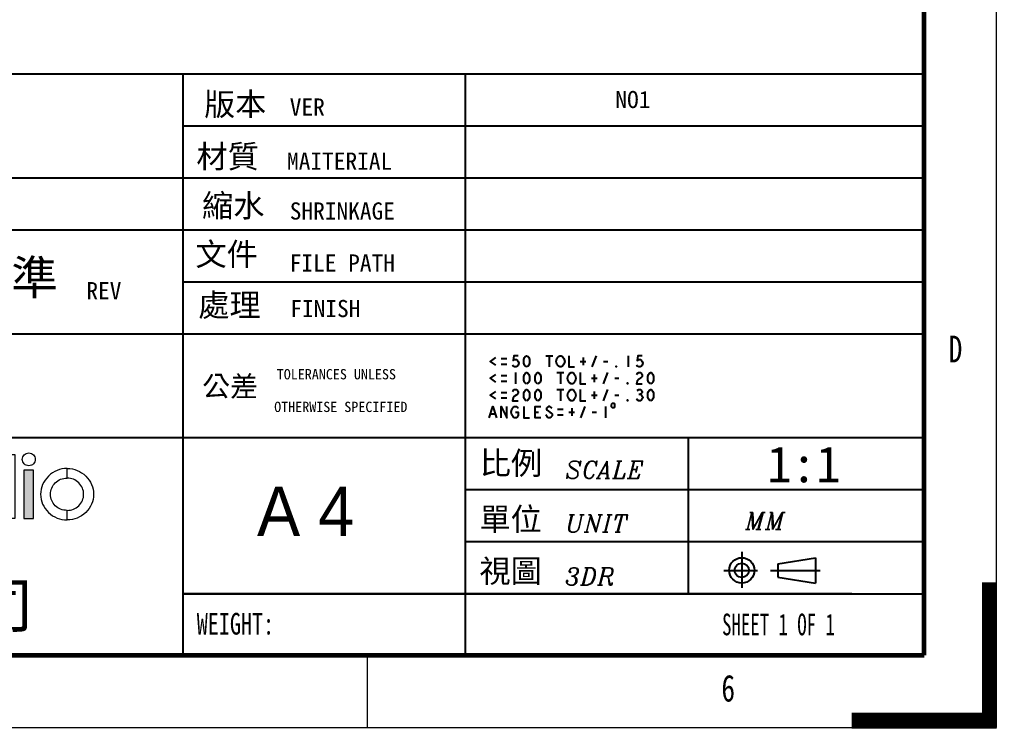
# Model space of a CAD drawing. Header units: millimetres. Extents: x 114 to 401, y 1477 to 1677.
# Drawn here: x 333.1 to 400.7, y 1477.3 to 1526.3 of the extents above; entities that cross this region are included whole.
import ezdxf
from ezdxf.enums import TextEntityAlignment as Align
from ezdxf.lldxf.tags import DXFTag

# ---------------------------------------------------------------- set-up
doc = ezdxf.new("R2010")
doc.units = ezdxf.units.MM
doc.layers.get('0').update_dxf_attribs({"linetype": 'CONTINUOUS'})
doc.layers.add('Draw', color=7, linetype='CONTINUOUS')
doc.layers.add('EFEXPLORER-ENCLOSURE-DXF_FORMAT', color=7, linetype='CONTINUOUS')
doc.styles.add('L', font='PMingLiU.ttf')
doc.styles.add('SLDTEXTSTYLE0', font='TXT', dxfattribs={"width": 0.75})
doc.styles.add('SLDTEXTSTYLE1', font='TXT', dxfattribs={"width": 0.6375})
tags = doc.linetypes.add('DASHED', pattern=[25.72, 12.86, -12.86]).pattern_tags.tags
tags[6:7] = [DXFTag(74, 4), DXFTag(75, 0), DXFTag(340, '0'), DXFTag(46, 0.0), DXFTag(50, 0.0), DXFTag(44, 0.0), DXFTag(45, 0.0)]
tags[4:5] = [DXFTag(74, 4), DXFTag(75, 0), DXFTag(340, '0'), DXFTag(46, 0.0), DXFTag(50, 0.0), DXFTag(44, 0.0), DXFTag(45, 0.0)]

# ---------------------------------------------------------------- blocks, each defined once
blk = doc.blocks.new('block 4')
at = {"layer": 'Draw', "lineweight": 0}
for points, knots in [([(285.7, 386.52), (285.7, 386.52), (285.7, 416.01), (285.7, 416.01), (285.7, 416.01), (281.14, 416.01), (281.14, 416.01), (281.14, 416.01), (281.14, 405.83), (281.14, 405.83), (279.06, 408.16), (276.51, 409.41), (273.5, 409.57), (273.5, 409.57), (273.5, 405.13), (273.5, 405.13), (273.51, 405.13), (273.52, 405.13), (273.53, 405.13), (275.63, 405.13), (277.41, 404.41), (278.88, 402.97), (280.38, 401.49), (281.14, 399.73), (281.14, 397.69), (281.14, 395.64), (280.38, 393.89), (278.88, 392.41), (277.41, 390.97), (275.63, 390.25), (273.53, 390.25), (273.52, 390.25), (273.51, 390.25), (273.5, 390.25), (273.5, 390.25), (273.5, 385.85), (273.5, 385.85), (276.54, 386.01), (279.09, 387.26), (281.14, 389.59), (281.14, 389.59), (281.14, 386.52), (281.14, 386.52), (281.14, 386.52), (285.7, 386.52), (285.7, 386.52), (285.7, 386.52), (285.7, 386.52), (285.7, 386.52)], [0, 0, 0, 0, 1, 1, 1, 2, 2, 2, 3, 3, 3, 4, 4, 4, 5, 5, 5, 6, 6, 6, 7, 7, 7, 8, 8, 8, 9, 9, 9, 10, 10, 10, 11, 11, 11, 12, 12, 12, 13, 13, 13, 14, 14, 14, 15, 15, 15, 16, 16, 16, 16]), ([(178.43, 392.86), (178.43, 395.73), (177.1, 397.66), (174.45, 398.67), (174.45, 398.67), (174.5, 398.67), (174.5, 398.67), (174.29, 398.78), (171.95, 399.26), (167.47, 400.1), (165.23, 400.57), (164.11, 401.38), (164.11, 402.56), (164.11, 403.43), (164.66, 404.1), (165.74, 404.56), (166.61, 404.94), (167.65, 405.13), (168.83, 405.13), (170.02, 405.13), (171.07, 404.94), (171.98, 404.56), (173.03, 404.1), (173.56, 403.28), (173.56, 402.11), (173.56, 402.11), (178.07, 402.11), (178.07, 402.11), (178.07, 404.64), (177.03, 406.57), (174.97, 407.88), (173.19, 409.02), (171.14, 409.59), (168.83, 409.59), (166.53, 409.59), (164.48, 409.02), (162.7, 407.88), (160.63, 406.57), (159.6, 404.79), (159.6, 402.56), (159.6, 399.69), (160.93, 397.74), (163.59, 396.71), (163.8, 396.63), (164.48, 396.47), (165.63, 396.24), (166.79, 396.01), (168.43, 395.69), (170.57, 395.28), (172.8, 394.81), (173.92, 394.01), (173.92, 392.86), (173.92, 391.12), (172.23, 390.25), (168.83, 390.25), (168.13, 390.25), (167.51, 390.29), (166.97, 390.39), (166.43, 390.49), (165.93, 390.61), (165.48, 390.78), (165.48, 390.78), (165.53, 390.78), (165.53, 390.78), (164.34, 391.24), (163.75, 392.08), (163.75, 393.31), (163.75, 393.31), (159.23, 393.31), (159.23, 393.31), (159.23, 390.75), (160.34, 388.8), (162.54, 387.47), (164.43, 386.37), (166.53, 385.83), (168.83, 385.83), (170.06, 385.83), (171.19, 385.96), (172.22, 386.24), (173.25, 386.51), (174.22, 386.92), (175.13, 387.47), (177.33, 388.8), (178.43, 390.6), (178.43, 392.86)], [0, 0, 0, 0, 1, 1, 1, 2, 2, 2, 3, 3, 3, 4, 4, 4, 5, 5, 5, 6, 6, 6, 7, 7, 7, 8, 8, 8, 9, 9, 9, 10, 10, 10, 11, 11, 11, 12, 12, 12, 13, 13, 13, 14, 14, 14, 15, 15, 15, 16, 16, 16, 17, 17, 17, 18, 18, 18, 19, 19, 19, 20, 20, 20, 21, 21, 21, 22, 22, 22, 23, 23, 23, 24, 24, 24, 25, 25, 25, 26, 26, 26, 27, 27, 27, 28, 28, 28, 28]), ([(193.49, 409.59), (193.49, 409.59), (193.49, 405.13), (193.49, 405.13), (191.71, 405.13), (190.13, 404.6), (188.74, 403.54), (187.48, 402.56), (186.64, 401.36), (186.22, 399.94), (186.22, 399.94), (193.49, 399.94), (193.49, 399.94), (193.49, 399.94), (193.49, 395.48), (193.49, 395.48), (193.49, 395.48), (186.22, 395.48), (186.22, 395.48), (186.64, 394.04), (187.48, 392.84), (188.74, 391.88), (190.13, 390.8), (191.71, 390.25), (193.49, 390.25), (193.49, 390.25), (193.49, 385.83), (193.49, 385.83), (190.14, 385.83), (187.28, 387.01), (184.91, 389.34), (182.5, 391.66), (181.29, 394.44), (181.29, 397.69), (181.29, 400.91), (182.5, 403.7), (184.91, 406.08), (187.28, 408.41), (190.14, 409.59), (193.49, 409.59), (193.49, 409.59), (193.49, 409.59), (193.49, 409.59)], [0, 0, 0, 0, 1, 1, 1, 2, 2, 2, 3, 3, 3, 4, 4, 4, 5, 5, 5, 6, 6, 6, 7, 7, 7, 8, 8, 8, 9, 9, 9, 10, 10, 10, 11, 11, 11, 12, 12, 12, 13, 13, 13, 14, 14, 14, 14]), ([(205.68, 397.69), (205.68, 400.96), (204.48, 403.76), (202.06, 406.08), (199.69, 408.42), (196.84, 409.59), (193.51, 409.59), (193.5, 409.59), (193.5, 409.59), (193.49, 409.59), (193.49, 409.59), (193.49, 405.13), (193.49, 405.13), (193.5, 405.13), (193.5, 405.13), (193.51, 405.13), (195.3, 405.13), (196.87, 404.6), (198.23, 403.54), (199.42, 402.64), (200.26, 401.44), (200.75, 399.94), (200.75, 399.94), (193.49, 399.94), (193.49, 399.94), (193.49, 399.94), (193.49, 395.48), (193.49, 395.48), (193.49, 395.48), (205.47, 395.48), (205.47, 395.48), (205.54, 395.94), (205.6, 396.35), (205.63, 396.71), (205.67, 397.06), (205.68, 397.39), (205.68, 397.69), (205.68, 397.69), (205.68, 397.69), (205.68, 397.69)], [0, 0, 0, 0, 1, 1, 1, 2, 2, 2, 3, 3, 3, 4, 4, 4, 5, 5, 5, 6, 6, 6, 7, 7, 7, 8, 8, 8, 9, 9, 9, 10, 10, 10, 11, 11, 11, 12, 12, 12, 13, 13, 13, 13]), ([(220.16, 409.59), (220.16, 409.59), (220.16, 405.13), (220.16, 405.13), (218.38, 405.13), (216.8, 404.6), (215.41, 403.54), (214.15, 402.56), (213.31, 401.36), (212.89, 399.94), (212.89, 399.94), (220.16, 399.94), (220.16, 399.94), (220.16, 399.94), (220.16, 395.48), (220.16, 395.48), (220.16, 395.48), (212.89, 395.48), (212.89, 395.48), (213.31, 394.04), (214.15, 392.84), (215.41, 391.88), (216.8, 390.8), (218.38, 390.25), (220.16, 390.25), (220.16, 390.25), (220.16, 385.83), (220.16, 385.83), (216.81, 385.83), (213.95, 387.01), (211.58, 389.34), (209.17, 391.66), (207.96, 394.44), (207.96, 397.69), (207.96, 400.91), (209.17, 403.7), (211.58, 406.08), (213.95, 408.41), (216.81, 409.59), (220.16, 409.59), (220.16, 409.59), (220.16, 409.59), (220.16, 409.59)], [0, 0, 0, 0, 1, 1, 1, 2, 2, 2, 3, 3, 3, 4, 4, 4, 5, 5, 5, 6, 6, 6, 7, 7, 7, 8, 8, 8, 9, 9, 9, 10, 10, 10, 11, 11, 11, 12, 12, 12, 13, 13, 13, 14, 14, 14, 14]), ([(232.35, 397.69), (232.35, 400.96), (231.15, 403.76), (228.73, 406.08), (226.36, 408.42), (223.51, 409.59), (220.18, 409.59), (220.17, 409.59), (220.17, 409.59), (220.16, 409.59), (220.16, 409.59), (220.16, 405.13), (220.16, 405.13), (220.17, 405.13), (220.17, 405.13), (220.18, 405.13), (221.97, 405.13), (223.54, 404.6), (224.91, 403.54), (226.09, 402.64), (226.93, 401.44), (227.42, 399.94), (227.42, 399.94), (220.16, 399.94), (220.16, 399.94), (220.16, 399.94), (220.16, 395.48), (220.16, 395.48), (220.16, 395.48), (232.15, 395.48), (232.15, 395.48), (232.21, 395.94), (232.27, 396.35), (232.3, 396.71), (232.34, 397.06), (232.35, 397.39), (232.35, 397.69), (232.35, 397.69), (232.35, 397.69), (232.35, 397.69)], [0, 0, 0, 0, 1, 1, 1, 2, 2, 2, 3, 3, 3, 4, 4, 4, 5, 5, 5, 6, 6, 6, 7, 7, 7, 8, 8, 8, 9, 9, 9, 10, 10, 10, 11, 11, 11, 12, 12, 12, 13, 13, 13, 13]), ([(246.83, 409.59), (246.83, 409.59), (246.83, 405.13), (246.83, 405.13), (245.06, 405.13), (243.48, 404.6), (242.08, 403.54), (240.82, 402.56), (239.98, 401.36), (239.56, 399.94), (239.56, 399.94), (246.83, 399.94), (246.83, 399.94), (246.83, 399.94), (246.83, 395.48), (246.83, 395.48), (246.83, 395.48), (239.56, 395.48), (239.56, 395.48), (239.98, 394.04), (240.82, 392.84), (242.08, 391.88), (243.48, 390.8), (245.06, 390.25), (246.83, 390.25), (246.83, 390.25), (246.83, 385.83), (246.83, 385.83), (243.48, 385.83), (240.62, 387.01), (238.25, 389.34), (235.84, 391.66), (234.63, 394.44), (234.63, 397.69), (234.63, 400.91), (235.84, 403.7), (238.25, 406.08), (240.62, 408.41), (243.48, 409.59), (246.83, 409.59), (246.83, 409.59), (246.83, 409.59), (246.83, 409.59)], [0, 0, 0, 0, 1, 1, 1, 2, 2, 2, 3, 3, 3, 4, 4, 4, 5, 5, 5, 6, 6, 6, 7, 7, 7, 8, 8, 8, 9, 9, 9, 10, 10, 10, 11, 11, 11, 12, 12, 12, 13, 13, 13, 14, 14, 14, 14]), ([(259.03, 397.69), (259.03, 400.96), (257.82, 403.76), (255.41, 406.08), (253.03, 408.42), (250.18, 409.59), (246.86, 409.59), (246.85, 409.59), (246.84, 409.59), (246.83, 409.59), (246.83, 409.59), (246.83, 405.13), (246.83, 405.13), (246.84, 405.13), (246.85, 405.13), (246.86, 405.13), (248.64, 405.13), (250.21, 404.6), (251.58, 403.54), (252.77, 402.64), (253.61, 401.44), (254.1, 399.94), (254.1, 399.94), (246.83, 399.94), (246.83, 399.94), (246.83, 399.94), (246.83, 395.48), (246.83, 395.48), (246.83, 395.48), (258.82, 395.48), (258.82, 395.48), (258.89, 395.94), (258.94, 396.35), (258.97, 396.71), (259.01, 397.06), (259.03, 397.39), (259.03, 397.69), (259.03, 397.69), (259.03, 397.69), (259.03, 397.69)], [0, 0, 0, 0, 1, 1, 1, 2, 2, 2, 3, 3, 3, 4, 4, 4, 5, 5, 5, 6, 6, 6, 7, 7, 7, 8, 8, 8, 9, 9, 9, 10, 10, 10, 11, 11, 11, 12, 12, 12, 13, 13, 13, 13]), ([(273.5, 409.57), (273.5, 409.57), (273.5, 405.13), (273.5, 405.13), (271.34, 405.13), (269.54, 404.4), (268.07, 402.97), (266.6, 401.52), (265.87, 399.76), (265.87, 397.69), (265.87, 395.59), (266.6, 393.83), (268.07, 392.41), (269.54, 390.97), (271.34, 390.25), (273.5, 390.25), (273.5, 390.25), (273.5, 385.85), (273.5, 385.85), (273.27, 385.84), (273.03, 385.83), (272.79, 385.83), (269.51, 385.83), (266.76, 387.03), (264.56, 389.43), (262.39, 391.72), (261.3, 394.47), (261.3, 397.69), (261.3, 400.91), (262.39, 403.68), (264.56, 405.99), (266.76, 408.39), (269.51, 409.59), (272.79, 409.59), (273.03, 409.59), (273.27, 409.58), (273.5, 409.57), (273.5, 409.57), (273.5, 409.57), (273.5, 409.57)], [0, 0, 0, 0, 1, 1, 1, 2, 2, 2, 3, 3, 3, 4, 4, 4, 5, 5, 5, 6, 6, 6, 7, 7, 7, 8, 8, 8, 9, 9, 9, 10, 10, 10, 11, 11, 11, 12, 12, 12, 13, 13, 13, 13]), ([(193.49, 385.83), (193.49, 385.83), (193.49, 385.83), (193.49, 385.83), (193.5, 385.83), (193.5, 385.83), (193.51, 385.83), (195.4, 385.83), (197.22, 386.27), (198.97, 387.16), (200.72, 388.04), (202.22, 389.28), (203.48, 390.86), (203.48, 390.86), (199.6, 393.27), (199.6, 393.27), (198.79, 392.26), (197.87, 391.51), (196.82, 391), (195.77, 390.5), (194.67, 390.25), (193.51, 390.25), (193.5, 390.25), (193.5, 390.25), (193.49, 390.25), (193.49, 390.25), (193.49, 385.83), (193.49, 385.83), (193.49, 385.83), (193.49, 385.83), (193.49, 385.83)], [0, 0, 0, 0, 1, 1, 1, 2, 2, 2, 3, 3, 3, 4, 4, 4, 5, 5, 5, 6, 6, 6, 7, 7, 7, 8, 8, 8, 9, 9, 9, 10, 10, 10, 10]), ([(220.16, 385.83), (220.16, 385.83), (220.16, 385.83), (220.16, 385.83), (220.17, 385.83), (220.17, 385.83), (220.18, 385.83), (222.07, 385.83), (223.89, 386.27), (225.64, 387.16), (227.39, 388.04), (228.89, 389.28), (230.15, 390.86), (230.15, 390.86), (226.27, 393.27), (226.27, 393.27), (225.47, 392.26), (224.54, 391.51), (223.49, 391), (222.44, 390.5), (221.34, 390.25), (220.18, 390.25), (220.17, 390.25), (220.17, 390.25), (220.16, 390.25), (220.16, 390.25), (220.16, 385.83), (220.16, 385.83), (220.16, 385.83), (220.16, 385.83), (220.16, 385.83)], [0, 0, 0, 0, 1, 1, 1, 2, 2, 2, 3, 3, 3, 4, 4, 4, 5, 5, 5, 6, 6, 6, 7, 7, 7, 8, 8, 8, 9, 9, 9, 10, 10, 10, 10]), ([(246.83, 385.83), (246.83, 385.83), (246.83, 385.83), (246.83, 385.83), (246.84, 385.83), (246.85, 385.83), (246.86, 385.83), (248.75, 385.83), (250.56, 386.27), (252.31, 387.16), (254.06, 388.04), (255.56, 389.28), (256.82, 390.86), (256.82, 390.86), (252.94, 393.27), (252.94, 393.27), (252.14, 392.26), (251.21, 391.51), (250.16, 391), (249.11, 390.5), (248.01, 390.25), (246.86, 390.25), (246.85, 390.25), (246.84, 390.25), (246.83, 390.25), (246.83, 390.25), (246.83, 385.83), (246.83, 385.83), (246.83, 385.83), (246.83, 385.83), (246.83, 385.83)], [0, 0, 0, 0, 1, 1, 1, 2, 2, 2, 3, 3, 3, 4, 4, 4, 5, 5, 5, 6, 6, 6, 7, 7, 7, 8, 8, 8, 9, 9, 9, 10, 10, 10, 10])]:
    blk.add_open_spline(points, degree=3, knots=knots, dxfattribs=at)
blk = doc.blocks.new('block 5')
at = {"layer": 'Draw'}
h = blk.add_hatch(color=252, dxfattribs=at)
h.dxf.hatch_style = 2
h.paths.add_polyline_path([(332.14, 404.44), (332.14, 408.86), (327.73, 408.86), (327.73, 413.89), (323.17, 413.89), (323.17, 408.86), (318.76, 408.86), (318.76, 404.44), (323.17, 404.44), (323.17, 385.87), (327.73, 385.87), (327.73, 404.44)])
h = blk.add_hatch(color=252, dxfattribs=at)
h.dxf.hatch_style = 2
h.paths.add_polyline_path([(390.8, 386.52), (390.8, 408.86), (386.29, 408.86), (386.29, 386.52)])
at = {"layer": 'Draw', "lineweight": 0}
for points in [[(332.14, 404.44), (332.14, 408.86), (327.73, 408.86), (327.73, 413.89), (323.17, 413.89), (323.17, 408.86), (318.76, 408.86), (318.76, 404.44), (323.17, 404.44), (323.17, 385.87), (327.73, 385.87), (327.73, 404.44), (332.14, 404.44)], [(390.8, 386.52), (390.8, 408.86), (386.29, 408.86), (386.29, 386.52), (390.8, 386.52)]]:
    blk.add_lwpolyline(points, dxfattribs=at)
for points, knots in [([(382.18, 386.52), (382.18, 386.52), (382.18, 416.01), (382.18, 416.01), (382.18, 416.01), (377.61, 416.01), (377.61, 416.01), (377.61, 416.01), (377.61, 405.83), (377.61, 405.83), (375.53, 408.16), (372.99, 409.41), (369.98, 409.57), (369.98, 409.57), (369.98, 405.13), (369.98, 405.13), (369.99, 405.13), (370, 405.13), (370, 405.13), (372.1, 405.13), (373.89, 404.41), (375.36, 402.97), (376.86, 401.49), (377.61, 399.73), (377.61, 397.69), (377.61, 395.64), (376.86, 393.89), (375.36, 392.41), (373.89, 390.97), (372.1, 390.25), (370, 390.25), (370, 390.25), (369.99, 390.25), (369.98, 390.25), (369.98, 390.25), (369.98, 385.85), (369.98, 385.85), (373.02, 386.01), (375.57, 387.26), (377.61, 389.59), (377.61, 389.59), (377.61, 386.52), (377.61, 386.52), (377.61, 386.52), (382.18, 386.52), (382.18, 386.52), (382.18, 386.52), (382.18, 386.52), (382.18, 386.52)], [0, 0, 0, 0, 1, 1, 1, 2, 2, 2, 3, 3, 3, 4, 4, 4, 5, 5, 5, 6, 6, 6, 7, 7, 7, 8, 8, 8, 9, 9, 9, 10, 10, 10, 11, 11, 11, 12, 12, 12, 13, 13, 13, 14, 14, 14, 15, 15, 15, 16, 16, 16, 16]), ([(391.54, 413.81), (391.54, 414.62), (391.25, 415.32), (390.7, 415.89), (390.14, 416.46), (389.42, 416.75), (388.55, 416.75), (387.71, 416.75), (387, 416.46), (386.42, 415.89), (385.85, 415.32), (385.56, 414.62), (385.56, 413.81), (385.56, 412.99), (385.85, 412.29), (386.42, 411.72), (387, 411.15), (387.71, 410.86), (388.55, 410.86), (389.42, 410.86), (390.14, 411.15), (390.7, 411.72), (391.25, 412.29), (391.54, 412.99), (391.54, 413.81)], [0, 0, 0, 0, 1, 1, 1, 2, 2, 2, 3, 3, 3, 4, 4, 4, 5, 5, 5, 6, 6, 6, 7, 7, 7, 8, 8, 8, 8]), ([(316.27, 392.86), (316.27, 395.73), (314.94, 397.66), (312.29, 398.67), (312.29, 398.67), (312.34, 398.67), (312.34, 398.67), (312.13, 398.78), (309.79, 399.26), (305.31, 400.1), (303.07, 400.57), (301.95, 401.38), (301.95, 402.56), (301.95, 403.43), (302.49, 404.1), (303.58, 404.56), (304.45, 404.94), (305.48, 405.13), (306.67, 405.13), (307.86, 405.13), (308.91, 404.94), (309.82, 404.56), (310.87, 404.1), (311.39, 403.28), (311.39, 402.11), (311.39, 402.11), (315.9, 402.11), (315.9, 402.11), (315.9, 404.64), (314.87, 406.57), (312.81, 407.88), (311.03, 409.02), (308.98, 409.59), (306.67, 409.59), (304.36, 409.59), (302.32, 409.02), (300.54, 407.88), (298.47, 406.57), (297.44, 404.79), (297.44, 402.56), (297.44, 399.69), (298.77, 397.74), (301.43, 396.71), (301.64, 396.63), (302.32, 396.47), (303.47, 396.24), (304.62, 396.01), (306.27, 395.69), (308.4, 395.28), (310.64, 394.81), (311.76, 394.01), (311.76, 392.86), (311.76, 391.12), (310.07, 390.25), (306.67, 390.25), (305.97, 390.25), (305.35, 390.29), (304.81, 390.39), (304.27, 390.49), (303.77, 390.61), (303.32, 390.78), (303.32, 390.78), (303.37, 390.78), (303.37, 390.78), (302.18, 391.24), (301.59, 392.08), (301.59, 393.31), (301.59, 393.31), (297.07, 393.31), (297.07, 393.31), (297.07, 390.75), (298.17, 388.8), (300.38, 387.47), (302.27, 386.37), (304.36, 385.83), (306.67, 385.83), (307.9, 385.83), (309.03, 385.96), (310.06, 386.24), (311.09, 386.51), (312.06, 386.92), (312.97, 387.47), (315.17, 388.8), (316.27, 390.6), (316.27, 392.86)], [0, 0, 0, 0, 1, 1, 1, 2, 2, 2, 3, 3, 3, 4, 4, 4, 5, 5, 5, 6, 6, 6, 7, 7, 7, 8, 8, 8, 9, 9, 9, 10, 10, 10, 11, 11, 11, 12, 12, 12, 13, 13, 13, 14, 14, 14, 15, 15, 15, 16, 16, 16, 17, 17, 17, 18, 18, 18, 19, 19, 19, 20, 20, 20, 21, 21, 21, 22, 22, 22, 23, 23, 23, 24, 24, 24, 25, 25, 25, 26, 26, 26, 27, 27, 27, 28, 28, 28, 28]), ([(354.56, 386.52), (354.56, 386.52), (354.56, 408.86), (354.56, 408.86), (354.56, 408.86), (350.05, 408.86), (350.05, 408.86), (350.05, 408.86), (350.05, 395.56), (350.05, 395.56), (350.05, 394.12), (349.52, 392.86), (348.48, 391.8), (347.95, 391.31), (347.36, 390.93), (346.72, 390.65), (346.07, 390.38), (345.36, 390.25), (344.59, 390.25), (343.09, 390.25), (341.81, 390.76), (340.76, 391.8), (339.68, 392.86), (339.14, 394.12), (339.14, 395.56), (339.14, 395.56), (339.14, 408.86), (339.14, 408.86), (339.14, 408.86), (334.63, 408.86), (334.63, 408.86), (334.63, 408.86), (334.63, 395.56), (334.63, 395.56), (334.63, 392.97), (335.48, 390.72), (337.2, 388.81), (338.98, 386.82), (341.2, 385.83), (343.86, 385.83), (346.24, 385.83), (348.3, 386.65), (350.05, 388.28), (350.05, 388.28), (350.05, 386.52), (350.05, 386.52), (350.05, 386.52), (354.56, 386.52), (354.56, 386.52)], [0, 0, 0, 0, 1, 1, 1, 2, 2, 2, 3, 3, 3, 4, 4, 4, 5, 5, 5, 6, 6, 6, 7, 7, 7, 8, 8, 8, 9, 9, 9, 10, 10, 10, 11, 11, 11, 12, 12, 12, 13, 13, 13, 14, 14, 14, 15, 15, 15, 16, 16, 16, 16]), ([(369.98, 409.57), (369.98, 409.57), (369.98, 405.13), (369.98, 405.13), (367.82, 405.13), (366.01, 404.4), (364.55, 402.97), (363.08, 401.52), (362.35, 399.76), (362.35, 397.69), (362.35, 395.59), (363.08, 393.83), (364.55, 392.41), (366.01, 390.97), (367.82, 390.25), (369.98, 390.25), (369.98, 390.25), (369.98, 385.85), (369.98, 385.85), (369.75, 385.84), (369.51, 385.83), (369.27, 385.83), (365.99, 385.83), (363.24, 387.03), (361.04, 389.43), (358.87, 391.72), (357.78, 394.47), (357.78, 397.69), (357.78, 400.91), (358.87, 403.68), (361.04, 405.99), (363.24, 408.39), (365.99, 409.59), (369.27, 409.59), (369.51, 409.59), (369.75, 409.58), (369.98, 409.57), (369.98, 409.57), (369.98, 409.57), (369.98, 409.57)], [0, 0, 0, 0, 1, 1, 1, 2, 2, 2, 3, 3, 3, 4, 4, 4, 5, 5, 5, 6, 6, 6, 7, 7, 7, 8, 8, 8, 9, 9, 9, 10, 10, 10, 11, 11, 11, 12, 12, 12, 13, 13, 13, 13]), ([(406.22, 409.59), (406.22, 409.59), (406.22, 405.13), (406.22, 405.13), (404.06, 405.13), (402.26, 404.4), (400.79, 402.97), (399.32, 401.52), (398.59, 399.76), (398.59, 397.69), (398.59, 395.59), (399.32, 393.83), (400.79, 392.41), (402.26, 390.97), (404.06, 390.25), (406.22, 390.25), (406.22, 390.25), (406.22, 385.83), (406.22, 385.83), (402.87, 385.83), (400.02, 387.01), (397.65, 389.34), (395.23, 391.66), (394.03, 394.44), (394.03, 397.69), (394.03, 400.91), (395.23, 403.7), (397.65, 406.08), (400.02, 408.41), (402.87, 409.58), (406.22, 409.59), (406.22, 409.59), (406.22, 409.59), (406.22, 409.59)], [0, 0, 0, 0, 1, 1, 1, 2, 2, 2, 3, 3, 3, 4, 4, 4, 5, 5, 5, 6, 6, 6, 7, 7, 7, 8, 8, 8, 9, 9, 9, 10, 10, 10, 11, 11, 11, 11]), ([(418.42, 397.69), (418.42, 400.96), (417.21, 403.76), (414.8, 406.08), (412.42, 408.42), (409.57, 409.59), (406.25, 409.59), (406.24, 409.59), (406.23, 409.59), (406.22, 409.59), (406.22, 409.59), (406.22, 405.13), (406.22, 405.13), (406.23, 405.13), (406.24, 405.13), (406.25, 405.13), (408.34, 405.13), (410.13, 404.41), (411.6, 402.97), (413.1, 401.49), (413.85, 399.73), (413.85, 397.69), (413.85, 395.64), (413.1, 393.89), (411.6, 392.41), (410.13, 390.97), (408.34, 390.25), (406.25, 390.25), (406.24, 390.25), (406.23, 390.25), (406.22, 390.25), (406.22, 390.25), (406.22, 385.83), (406.22, 385.83), (406.23, 385.83), (406.24, 385.83), (406.25, 385.83), (409.57, 385.83), (412.42, 387), (414.8, 389.34), (417.21, 391.64), (418.42, 394.42), (418.42, 397.69), (418.42, 397.69), (418.42, 397.69), (418.42, 397.69)], [0, 0, 0, 0, 1, 1, 1, 2, 2, 2, 3, 3, 3, 4, 4, 4, 5, 5, 5, 6, 6, 6, 7, 7, 7, 8, 8, 8, 9, 9, 9, 10, 10, 10, 11, 11, 11, 12, 12, 12, 13, 13, 13, 14, 14, 14, 15, 15, 15, 15])]:
    blk.add_open_spline(points, degree=3, knots=knots, dxfattribs=at)
blk = doc.blocks.new('block 3')
at = {"layer": 'Draw'}
for name in ['block 4', 'block 5']:
    blk.add_blockref(name, (0, 0), dxfattribs=at)
blk = doc.blocks.new('ASSORTED_DRAFT5')
at = {"color": 18, "linetype": 'Continuous'}
for p, q in [((296, 9.98988), (297, 9.98988)), ((296, 9.94755), (297, 9.94755)), ((296, 9.90522), (297, 9.90522)), ((296, 9.86289), (297, 9.86289)), ((296, 9.82056), (297, 9.82056)), ((296, 9.77823), (297, 9.77823)), ((296, 9.7359), (297, 9.7359)), ((296, 9.69357), (297, 9.69357)), ((296, 9.65124), (297, 9.65124)), ((296, 9.60891), (297, 9.60891)), ((296, 9.56658), (297, 9.56658)), ((296, 9.52425), (297, 9.52425)), ((296, 9.48192), (297, 9.48192)), ((296, 9.43959), (297, 9.43959)), ((296, 9.39726), (297, 9.39726)), ((296, 9.35493), (297, 9.35493)), ((296, 9.3126), (297, 9.3126)), ((296, 9.27027), (297, 9.27027)), ((296, 9.22794), (297, 9.22794)), ((296, 9.18561), (297, 9.18561)), ((296, 9.14328), (297, 9.14328)), ((296, 9.10095), (297, 9.10095)), ((296, 9.05862), (297, 9.05862)), ((296, 9.01629), (297, 9.01629)), ((296, 8.97396), (297, 8.97396)), ((296, 8.93163), (297, 8.93163)), ((296, 8.8893), (297, 8.8893)), ((296, 8.84697), (297, 8.84697)), ((296, 8.80464), (297, 8.80464)), ((296, 8.76231), (297, 8.76231)), ((296, 8.71998), (297, 8.71998)), ((296, 8.67765), (297, 8.67765)), ((296, 8.63532), (297, 8.63532)), ((296, 8.59299), (297, 8.59299)), ((296, 8.55066), (297, 8.55066)), ((296, 8.50833), (297, 8.50833)), ((296, 8.466), (297, 8.466)), ((296, 8.42367), (297, 8.42367)), ((296, 8.38134), (297, 8.38134)), ((296, 8.33901), (297, 8.33901)), ((296, 8.29668), (297, 8.29668)), ((296, 8.25435), (297, 8.25435)), ((296, 8.21202), (297, 8.21202)), ((296, 8.16969), (297, 8.16969)), ((296, 8.12736), (297, 8.12736)), ((296, 8.08503), (297, 8.08503)), ((296, 8.0427), (297, 8.0427)), ((296, 8.00037), (297, 8.00037)), ((296, 7.95804), (297, 7.95804)), ((296, 7.91571), (297, 7.91571)), ((296, 7.87338), (297, 7.87338)), ((296, 7.83105), (297, 7.83105)), ((296, 7.78872), (297, 7.78872)), ((296, 7.74639), (297, 7.74639)), ((296, 7.70406), (297, 7.70406)), ((296, 7.66173), (297, 7.66173)), ((296, 7.6194), (297, 7.6194)), ((296, 7.57707), (297, 7.57707)), ((296, 7.53474), (297, 7.53474)), ((296, 7.49241), (297, 7.49241)), ((296, 7.45008), (297, 7.45008)), ((296, 7.40775), (297, 7.40775)), ((296, 7.36542), (297, 7.36542)), ((296, 7.32309), (297, 7.32309)), ((296, 7.28076), (297, 7.28076)), ((296, 7.23843), (297, 7.23843)), ((296, 7.1961), (297, 7.1961)), ((296, 7.15377), (297, 7.15377)), ((296, 7.11144), (297, 7.11144)), ((296, 7.06911), (297, 7.06911)), ((296, 7.02678), (297, 7.02678)), ((296, 6.98445), (297, 6.98445)), ((296, 6.94212), (297, 6.94212)), ((296, 6.89979), (297, 6.89979)), ((296, 6.85746), (297, 6.85746)), ((296, 6.81513), (297, 6.81513)), ((296, 6.7728), (297, 6.7728)), ((296, 6.73047), (297, 6.73047)), ((296, 6.68814), (297, 6.68814)), ((296, 6.64581), (297, 6.64581)), ((296, 6.60348), (297, 6.60348)), ((296, 6.56115), (297, 6.56115)), ((296, 6.51882), (297, 6.51882)), ((296, 6.47649), (297, 6.47649)), ((296, 6.43416), (297, 6.43416)), ((296, 6.39183), (297, 6.39183)), ((296, 6.3495), (297, 6.3495)), ((296, 6.30717), (297, 6.30717)), ((296, 6.26484), (297, 6.26484)), ((296, 6.22251), (297, 6.22251)), ((296, 6.18018), (297, 6.18018)), ((296, 6.13785), (297, 6.13785)), ((296, 6.09552), (297, 6.09552)), ((296, 6.05319), (297, 6.05319)), ((296, 6.01086), (297, 6.01086)), ((296, 5.96853), (297, 5.96853)), ((296, 5.9262), (297, 5.9262)), ((296, 5.88387), (297, 5.88387)), ((296, 5.84154), (297, 5.84154)), ((296, 5.79921), (297, 5.79921)), ((296, 5.75688), (297, 5.75688)), ((296, 5.71455), (297, 5.71455)), ((296, 5.67222), (297, 5.67222)), ((296, 5.62989), (297, 5.62989)), ((296, 5.58756), (297, 5.58756)), ((296, 5.54523), (297, 5.54523)), ((296, 5.5029), (297, 5.5029)), ((296, 5.46057), (297, 5.46057)), ((296, 5.41824), (297, 5.41824)), ((296, 5.37591), (297, 5.37591)), ((296, 5.33358), (297, 5.33358)), ((296, 5.29125), (297, 5.29125)), ((296, 5.24892), (297, 5.24892)), ((296, 5.20659), (297, 5.20659)), ((296, 5.16426), (297, 5.16426)), ((296, 5.12193), (297, 5.12193)), ((296, 5.0796), (297, 5.0796)), ((296, 5.03727), (297, 5.03727)), ((296, 4.99494), (297, 4.99494)), ((296, 4.95261), (297, 4.95261)), ((296, 4.91028), (297, 4.91028)), ((296, 4.86795), (297, 4.86795)), ((296, 4.82562), (297, 4.82562)), ((296, 4.78329), (297, 4.78329)), ((296, 4.74096), (297, 4.74096)), ((296, 4.69863), (297, 4.69863)), ((296, 4.6563), (297, 4.6563)), ((296, 4.61397), (297, 4.61397)), ((296, 4.57164), (297, 4.57164)), ((296, 4.52931), (297, 4.52931)), ((296, 4.48698), (297, 4.48698)), ((296, 4.44465), (297, 4.44465)), ((296, 4.40232), (297, 4.40232)), ((296, 4.35999), (297, 4.35999)), ((296, 4.31766), (297, 4.31766)), ((296, 4.27533), (297, 4.27533)), ((296, 4.233), (297, 4.233)), ((296, 4.19067), (297, 4.19067)), ((296, 4.14834), (297, 4.14834)), ((296, 4.10601), (297, 4.10601)), ((296, 4.06368), (297, 4.06368)), ((296, 4.02135), (297, 4.02135)), ((296, 3.97902), (297, 3.97902)), ((296, 3.93669), (297, 3.93669)), ((296, 3.89436), (297, 3.89436)), ((296, 3.85203), (297, 3.85203)), ((296, 3.8097), (297, 3.8097)), ((296, 3.76737), (297, 3.76737)), ((296, 3.72504), (297, 3.72504)), ((296, 3.68271), (297, 3.68271)), ((296, 3.64038), (297, 3.64038)), ((296, 3.59805), (297, 3.59805)), ((296, 3.55572), (297, 3.55572)), ((296, 3.51339), (297, 3.51339)), ((296, 3.47106), (297, 3.47106)), ((296, 3.42873), (297, 3.42873)), ((296, 3.3864), (297, 3.3864)), ((296, 3.34407), (297, 3.34407)), ((296, 3.30174), (297, 3.30174)), ((296, 3.25941), (297, 3.25941)), ((296, 3.21708), (297, 3.21708)), ((296, 3.17475), (297, 3.17475)), ((296, 3.13242), (297, 3.13242)), ((296, 3.09009), (297, 3.09009)), ((296, 3.04776), (297, 3.04776)), ((296, 3.00543), (297, 3.00543)), ((296, 2.9631), (297, 2.9631)), ((296, 2.92077), (297, 2.92077)), ((296, 2.87844), (297, 2.87844)), ((296, 2.83611), (297, 2.83611)), ((296, 2.79378), (297, 2.79378)), ((296, 2.75145), (297, 2.75145)), ((296, 2.70912), (297, 2.70912)), ((296, 2.66679), (297, 2.66679)), ((296, 2.62446), (297, 2.62446)), ((296, 2.58213), (297, 2.58213)), ((296, 2.5398), (297, 2.5398)), ((296, 2.49747), (297, 2.49747)), ((296, 2.45514), (297, 2.45514)), ((296, 2.41281), (297, 2.41281)), ((296, 2.37048), (297, 2.37048)), ((296, 2.32815), (297, 2.32815)), ((296, 2.28582), (297, 2.28582)), ((296, 2.24349), (297, 2.24349)), ((296, 2.20116), (297, 2.20116)), ((296, 2.15883), (297, 2.15883)), ((296, 2.1165), (297, 2.1165)), ((296, 2.07417), (297, 2.07417)), ((296, 2.03184), (297, 2.03184)), ((296, 1.98951), (297, 1.98951)), ((296, 1.94718), (297, 1.94718)), ((296, 1.90485), (297, 1.90485)), ((296, 1.86252), (297, 1.86252)), ((296, 1.82019), (297, 1.82019)), ((296, 1.77786), (297, 1.77786)), ((296, 1.73553), (297, 1.73553)), ((296, 1.6932), (297, 1.6932)), ((296, 1.65087), (297, 1.65087)), ((296, 1.60854), (297, 1.60854)), ((296, 1.56621), (297, 1.56621)), ((296, 1.52388), (297, 1.52388)), ((296, 1.48155), (297, 1.48155)), ((296, 1.43922), (297, 1.43922)), ((296, 1.39689), (297, 1.39689)), ((296, 1.35456), (297, 1.35456)), ((287, 0.97359), (297, 0.97359)), ((287, 0.93126), (297, 0.93126)), ((287, 0.88893), (297, 0.88893)), ((287, 0.8466), (297, 0.8466)), ((287, 0.80427), (297, 0.80427)), ((287, 0.76194), (297, 0.76194)), ((287, 0.71961), (297, 0.71961)), ((287, 0.67728), (297, 0.67728)), ((296, 1.31223), (297, 1.31223)), ((296, 1.2699), (297, 1.2699)), ((296, 1.22757), (297, 1.22757)), ((296, 1.18524), (297, 1.18524)), ((296, 1.14291), (297, 1.14291)), ((296, 1.10058), (297, 1.10058)), ((296, 1.05825), (297, 1.05825)), ((296, 1.01592), (297, 1.01592)), ((287, 0.63495), (297, 0.63495)), ((287, 0.59262), (297, 0.59262)), ((287, 0.55029), (297, 0.55029)), ((287, 0.50796), (297, 0.50796)), ((287, 0.46563), (297, 0.46563)), ((287, 0.4233), (297, 0.4233)), ((287, 0.38097), (297, 0.38097)), ((287, 0.33864), (297, 0.33864)), ((287, 0.29631), (297, 0.29631)), ((287, 0.25398), (297, 0.25398)), ((287, 0.21165), (297, 0.21165)), ((287, 0.16932), (297, 0.16932)), ((287, 0.12699), (297, 0.12699)), ((287, 0.08466), (297, 0.08466)), ((287, 0.04233), (297, 0.04233)), ((287, 0), (297, 0))]:
    blk.add_line(p, q, dxfattribs=at)

msp = doc.modelspace()

# ---------------------------------------------------------------- linework, layer by layer
at = {"color": 18, "linetype": 'DASHED', "lineweight": 5, "ltscale": 1.75}
for p, q in [((400.66, 1477.264), (400.66, 1677.264)), ((113.66, 1477.264), (400.66, 1477.264))]:
    msp.add_line(p, q, dxfattribs=at)
at = {"color": 7, "linetype": 'Continuous', "lineweight": 60}
for p, q in [((395.66, 1482.264), (395.66, 1672.264)), ((118.66, 1482.264), (395.66, 1482.264))]:
    msp.add_line(p, q, dxfattribs=at)
at = {"color": 7}
for p, q in [((395.66, 1522.496), (287.856, 1522.496)), ((344.399, 1482.264), (344.399, 1522.496)), ((363.931, 1497.309), (363.931, 1522.496)), ((395.66, 1518.897), (344.399, 1518.897)), ((344.399, 1515.299), (287.856, 1515.299)), ((395.66, 1515.299), (344.399, 1515.299)), ((344.399, 1511.701), (287.856, 1511.701)), ((395.66, 1511.701), (344.399, 1511.701)), ((395.66, 1508.103), (344.399, 1508.103)), ((360.333, 1504.505), (287.856, 1504.505)), ((395.66, 1504.505), (346.024, 1504.505)), ((395.66, 1497.309), (287.856, 1497.309)), ((363.931, 1493.711), (363.931, 1497.309)), ((379.352, 1486.514), (379.352, 1497.309)), ((395.66, 1493.711), (363.931, 1493.711)), ((363.931, 1490.112), (363.931, 1493.711)), ((395.66, 1490.112), (363.931, 1490.112)), ((363.931, 1482.264), (363.931, 1490.112)), ((390.66, 1486.514), (344.399, 1486.514)), ((344.399, 1486.514), (395.66, 1486.514))]:
    msp.add_line(p, q, dxfattribs=at)
for p, q in [((383.04, 1489.43), (383.04, 1486.94)), ((385.544, 1488.604), (388.136, 1489.019)), ((388.136, 1489.019), (388.136, 1487.26)), ((385.544, 1488.604), (385.544, 1487.679)), ((381.81, 1488.142), (384.134, 1488.142)), ((385.03, 1488.142), (388.47, 1488.142)), ((385.544, 1487.679), (388.136, 1487.264))]:
    msp.add_line(p, q)
at = {"color": 7, "linetype": 'Continuous', "lineweight": 0}
msp.add_line((357.16, 1477.264), (357.16, 1482.264), dxfattribs=at)
for radius in [0.877, 0.496]:
    msp.add_circle((383.04, 1488.142), radius)
at = {"layer": 'EFEXPLORER-ENCLOSURE-DXF_FORMAT', "color": 3, "linetype": 'Continuous'}
for p, q in [((366.404, 1502.807), (366.794, 1502.807)), ((366.404, 1502.417), (366.794, 1502.417)), ((369.475, 1503.002), (369.963, 1503.002)), ((369.719, 1503.002), (369.719, 1502.222)), ((371.864, 1502.612), (372.254, 1502.612)), ((372.059, 1502.872), (372.059, 1502.352)), ((372.693, 1502.222), (372.985, 1503.002)), ((373.473, 1502.612), (373.765, 1502.612)), ((375.179, 1503.002), (375.179, 1502.222)), ((367.379, 1501.832), (367.379, 1501.052)), ((370.255, 1501.832), (370.743, 1501.832)), ((370.499, 1501.832), (370.499, 1501.052)), ((372.839, 1501.702), (372.839, 1501.182)), ((373.473, 1501.052), (373.765, 1501.832)), ((366.404, 1501.637), (366.794, 1501.637)), ((366.404, 1501.247), (366.794, 1501.247)), ((372.644, 1501.442), (373.034, 1501.442)), ((374.253, 1501.442), (374.545, 1501.442)), ((366.404, 1500.467), (366.794, 1500.467)), ((370.255, 1500.662), (370.743, 1500.662)), ((370.499, 1500.662), (370.499, 1499.882)), ((372.839, 1500.532), (372.839, 1500.012)), ((373.473, 1499.882), (373.765, 1500.662)), ((375.91, 1500.337), (376.008, 1500.337)), ((366.404, 1500.077), (366.794, 1500.077)), ((372.644, 1500.272), (373.034, 1500.272)), ((374.253, 1500.272), (374.545, 1500.272)), ((368.744, 1499.102), (368.988, 1499.102)), ((370.304, 1499.297), (370.694, 1499.297)), ((371.084, 1499.102), (371.474, 1499.102)), ((371.279, 1499.362), (371.279, 1498.842)), ((371.913, 1498.712), (372.205, 1499.492)), ((372.693, 1499.102), (372.985, 1499.102)), ((373.619, 1499.492), (373.619, 1498.712)), ((365.673, 1498.972), (365.965, 1498.972)), ((370.304, 1498.907), (370.694, 1498.907))]:
    msp.add_line(p, q, dxfattribs=at)
for points in [[(366.014, 1502.872), (365.624, 1502.612), (366.014, 1502.352)], [(367.574, 1503.002), (367.282, 1503.002), (367.233, 1502.677), (367.33, 1502.742), (367.428, 1502.742), (367.525, 1502.677), (367.574, 1502.612), (367.623, 1502.482), (367.574, 1502.352), (367.525, 1502.287), (367.428, 1502.222), (367.33, 1502.222), (367.233, 1502.287), (367.184, 1502.352)], [(368.159, 1502.222), (368.062, 1502.287), (368.013, 1502.352), (367.964, 1502.482), (367.964, 1502.742), (368.013, 1502.872), (368.062, 1502.937), (368.159, 1503.002), (368.257, 1502.937), (368.305, 1502.872), (368.354, 1502.742), (368.354, 1502.482), (368.305, 1502.352), (368.257, 1502.287), (368.159, 1502.222)], [(370.694, 1502.352), (370.645, 1502.287), (370.548, 1502.222), (370.45, 1502.222), (370.353, 1502.287), (370.304, 1502.352), (370.255, 1502.417), (370.207, 1502.612), (370.255, 1502.807), (370.304, 1502.872), (370.353, 1502.937), (370.45, 1503.002), (370.548, 1503.002), (370.645, 1502.937), (370.694, 1502.872), (370.743, 1502.807), (370.792, 1502.612), (370.743, 1502.417), (370.694, 1502.352)], [(371.084, 1503.002), (371.084, 1502.222), (371.474, 1502.222)], [(376.154, 1503.002), (375.862, 1503.002), (375.813, 1502.677), (375.91, 1502.742), (376.008, 1502.742), (376.105, 1502.677), (376.154, 1502.612), (376.203, 1502.482), (376.154, 1502.352), (376.105, 1502.287), (376.008, 1502.222), (375.91, 1502.222), (375.813, 1502.287), (375.764, 1502.352)], [(366.014, 1501.702), (365.624, 1501.442), (366.014, 1501.182)], [(368.159, 1501.052), (368.062, 1501.117), (368.013, 1501.182), (367.964, 1501.312), (367.964, 1501.572), (368.013, 1501.702), (368.062, 1501.767), (368.159, 1501.832), (368.257, 1501.767), (368.305, 1501.702), (368.354, 1501.572), (368.354, 1501.312), (368.305, 1501.182), (368.257, 1501.117), (368.159, 1501.052)], [(368.939, 1501.052), (368.842, 1501.117), (368.793, 1501.182), (368.744, 1501.312), (368.744, 1501.572), (368.793, 1501.702), (368.842, 1501.767), (368.939, 1501.832), (369.037, 1501.767), (369.085, 1501.702), (369.134, 1501.572), (369.134, 1501.312), (369.085, 1501.182), (369.037, 1501.117), (368.939, 1501.052)], [(371.474, 1501.182), (371.425, 1501.117), (371.328, 1501.052), (371.23, 1501.052), (371.133, 1501.117), (371.084, 1501.182), (371.035, 1501.247), (370.987, 1501.442), (371.035, 1501.637), (371.084, 1501.702), (371.133, 1501.767), (371.23, 1501.832), (371.328, 1501.832), (371.425, 1501.767), (371.474, 1501.702), (371.523, 1501.637), (371.572, 1501.442), (371.523, 1501.247), (371.474, 1501.182)], [(371.864, 1501.832), (371.864, 1501.052), (372.254, 1501.052)], [(374.399, 1502.222), (374.35, 1502.222), (374.35, 1502.287), (374.399, 1502.222)], [(375.764, 1501.702), (375.813, 1501.767), (375.91, 1501.832), (376.008, 1501.832), (376.105, 1501.767), (376.154, 1501.702), (376.154, 1501.572), (376.105, 1501.507), (376.008, 1501.442), (375.91, 1501.377), (375.813, 1501.247), (375.764, 1501.052), (376.154, 1501.052)], [(376.739, 1501.052), (376.642, 1501.117), (376.593, 1501.182), (376.544, 1501.312), (376.544, 1501.572), (376.593, 1501.702), (376.642, 1501.767), (376.739, 1501.832), (376.837, 1501.767), (376.885, 1501.702), (376.934, 1501.572), (376.934, 1501.312), (376.885, 1501.182), (376.837, 1501.117), (376.739, 1501.052)], [(375.179, 1501.052), (375.13, 1501.052), (375.13, 1501.117), (375.179, 1501.052)], [(366.014, 1500.532), (365.624, 1500.272), (366.014, 1500.012)], [(367.184, 1500.532), (367.233, 1500.597), (367.33, 1500.662), (367.428, 1500.662), (367.525, 1500.597), (367.574, 1500.532), (367.574, 1500.402), (367.525, 1500.337), (367.428, 1500.272), (367.33, 1500.207), (367.233, 1500.077), (367.184, 1499.882), (367.574, 1499.882)], [(368.159, 1499.882), (368.062, 1499.947), (368.013, 1500.012), (367.964, 1500.142), (367.964, 1500.402), (368.013, 1500.532), (368.062, 1500.597), (368.159, 1500.662), (368.257, 1500.597), (368.305, 1500.532), (368.354, 1500.402), (368.354, 1500.142), (368.305, 1500.012), (368.257, 1499.947), (368.159, 1499.882)], [(368.939, 1499.882), (368.842, 1499.947), (368.793, 1500.012), (368.744, 1500.142), (368.744, 1500.402), (368.793, 1500.532), (368.842, 1500.597), (368.939, 1500.662), (369.037, 1500.597), (369.085, 1500.532), (369.134, 1500.402), (369.134, 1500.142), (369.085, 1500.012), (369.037, 1499.947), (368.939, 1499.882)], [(371.474, 1500.012), (371.425, 1499.947), (371.328, 1499.882), (371.23, 1499.882), (371.133, 1499.947), (371.084, 1500.012), (371.035, 1500.077), (370.987, 1500.272), (371.035, 1500.467), (371.084, 1500.532), (371.133, 1500.597), (371.23, 1500.662), (371.328, 1500.662), (371.425, 1500.597), (371.474, 1500.532), (371.523, 1500.467), (371.572, 1500.272), (371.523, 1500.077), (371.474, 1500.012)], [(371.864, 1500.662), (371.864, 1499.882), (372.254, 1499.882)], [(375.813, 1500.597), (375.91, 1500.662), (376.008, 1500.662), (376.105, 1500.597), (376.154, 1500.532), (376.154, 1500.467), (376.105, 1500.402), (376.008, 1500.337), (376.105, 1500.272), (376.154, 1500.207), (376.203, 1500.142), (376.203, 1500.077), (376.154, 1500.012), (376.105, 1499.947), (376.008, 1499.882), (375.91, 1499.882), (375.813, 1499.947), (375.764, 1500.012)], [(376.739, 1499.882), (376.642, 1499.947), (376.593, 1500.012), (376.544, 1500.142), (376.544, 1500.402), (376.593, 1500.532), (376.642, 1500.597), (376.739, 1500.662), (376.837, 1500.597), (376.885, 1500.532), (376.934, 1500.402), (376.934, 1500.142), (376.885, 1500.012), (376.837, 1499.947), (376.739, 1499.882)], [(374.009, 1499.622), (374.009, 1499.492), (374.074, 1499.427), (374.204, 1499.427), (374.269, 1499.492), (374.269, 1499.622), (374.204, 1499.687), (374.074, 1499.687), (374.009, 1499.622)], [(375.179, 1499.882), (375.13, 1499.882), (375.13, 1499.947), (375.179, 1499.882)], [(365.575, 1498.712), (365.819, 1499.492), (366.063, 1498.712)], [(366.404, 1498.712), (366.404, 1499.492), (366.794, 1498.712), (366.794, 1499.492)], [(367.379, 1499.102), (367.574, 1499.102), (367.574, 1498.842), (367.525, 1498.777), (367.428, 1498.712), (367.33, 1498.712), (367.233, 1498.777), (367.184, 1498.842), (367.135, 1498.907), (367.087, 1499.102), (367.135, 1499.297), (367.184, 1499.362), (367.233, 1499.427), (367.33, 1499.492), (367.428, 1499.492), (367.525, 1499.427), (367.574, 1499.362)], [(367.964, 1499.492), (367.964, 1498.712), (368.354, 1498.712)], [(369.134, 1498.712), (368.744, 1498.712), (368.744, 1499.492), (369.134, 1499.492)], [(369.914, 1499.362), (369.865, 1499.427), (369.768, 1499.492), (369.67, 1499.492), (369.573, 1499.427), (369.524, 1499.362), (369.524, 1499.297), (369.573, 1499.232), (369.67, 1499.167), (369.768, 1499.102), (369.865, 1499.037), (369.914, 1498.972), (369.914, 1498.842), (369.865, 1498.777), (369.768, 1498.712), (369.67, 1498.712), (369.573, 1498.777), (369.524, 1498.842), (369.475, 1498.907)]]:
    msp.add_lwpolyline(points, dxfattribs=at)

# ---------------------------------------------------------------- block references
at = {"xscale": 0.1500000000000909, "yscale": 0.1500000000000909, "zscale": 0.15}
msp.add_blockref('block 3', (275.435, 1433.757), dxfattribs=at)
at = {"color": 18, "linetype": 'Continuous', "lineweight": -3}
msp.add_blockref('ASSORTED_DRAFT5', (103.66, 1477.264), dxfattribs=at)

# ---------------------------------------------------------------- texts
at = {"color": 0, "style": 'L'}
for s, p in [('版本', (347.993, 1520.439)), ('比例', (367.073, 1495.598)), ('單位', (367.052, 1491.721)), ('視圖', (367.052, 1488.122))]:
    msp.add_text(s, height=1.5832, dxfattribs=at).set_placement(p, align=Align.MIDDLE)
at = {"color": 3}
msp.add_text('NO1', height=1.1883, dxfattribs=at).set_placement((375.51, 1520.739), align=Align.MIDDLE)
at = {"color": 0}
for s, height, p in [('VER', 1.1883, (351.77, 1519.626)), ('MAITERIAL', 1.1883, (351.585, 1515.882)), ('SHRINKAGE', 1.1883, (351.77, 1512.429)), ('FILE PATH', 1.1883, (351.77, 1508.831)), ('REV', 1.1883, (337.699, 1506.913)), ('FINISH', 1.1883, (351.81, 1505.673)), ('TOLERANCES UNLESS ', 0.71295, (350.873, 1501.365)), ('OTHERWISE SPECIFIED ', 0.71295, (350.695, 1499.104))]:
    msp.add_text(s, height=height, dxfattribs=at).set_placement(p)
at = {"color": 0, "style": 'L'}
for s, height, p in [('材質', 1.5832, (345.314, 1516.004)), ('縮水', 1.5832, (345.705, 1512.604)), ('文件', 1.5832, (345.25, 1509.237)), ('核 準', 2.3645, (328.419, 1507.232)), ('處理', 1.5832, (345.44, 1505.726)), ('公差', 1.4171, (345.709, 1500.179)), ('矽 递 科 技 有 限 公 司', 3.08411, (292.57, 1484.191))]:
    msp.add_text(s, height=height, dxfattribs=at).set_placement(p)
at = {"color": 3, "style": 'L'}
msp.add_text('A 4', height=3.4197, dxfattribs=at).set_placement((349.508, 1490.523))
at = {"color": 7, "linetype": 'Continuous', "lineweight": 0, "char_height": 1.852, "style": 'SLDTEXTSTYLE0'}
for s, insert, attachment_point in [('D', (397.353, 1504.392), 1), ('6', (382.577, 1480.911), 3)]:
    msp.add_mtext(s, dxfattribs=dict(at, insert=insert, attachment_point=attachment_point))
at = {"insert": (384.789, 1496.737), "char_height": 2.5, "width": 6.07947, "attachment_point": 1}
msp.add_mtext('{\\fSimSun|b0|i0|c134|p2;1:1}', dxfattribs=at)
at = {"color": 0, "char_height": 1.18984, "attachment_point": 1}
for s, insert, width in [('{\\Fitalic.shx|c134;SCALE}', (370.827, 1495.702), 4.87824), ('{\\Fitalic.shx|c134;UNIT}', (370.863, 1491.978), 4.87824), ('{\\Fitalic.shx|c134;3DR}', (370.806, 1488.316), 4.8782)]:
    msp.add_mtext(s, dxfattribs=dict(at, insert=insert, width=width))
at = {"color": 3, "insert": (383.289, 1492.159), "char_height": 1.18984, "width": 4.8782, "attachment_point": 1}
msp.add_mtext('{\\Fitalic.shx|c134;MM}', dxfattribs=at)
at = {"color": 0, "linetype": 'Continuous', "lineweight": 0, "attachment_point": 1}
for s, insert, char_height, style in [('WEIGHT: ', (345.337, 1485.196), 1.4986, 'SLDTEXTSTYLE0'), ('SHEET 1 OF 1', (381.679, 1485.147), 1.5, 'SLDTEXTSTYLE1')]:
    msp.add_mtext(s, dxfattribs=dict(at, insert=insert, char_height=char_height, style=style))

doc.saveas('drawing.dxf')
